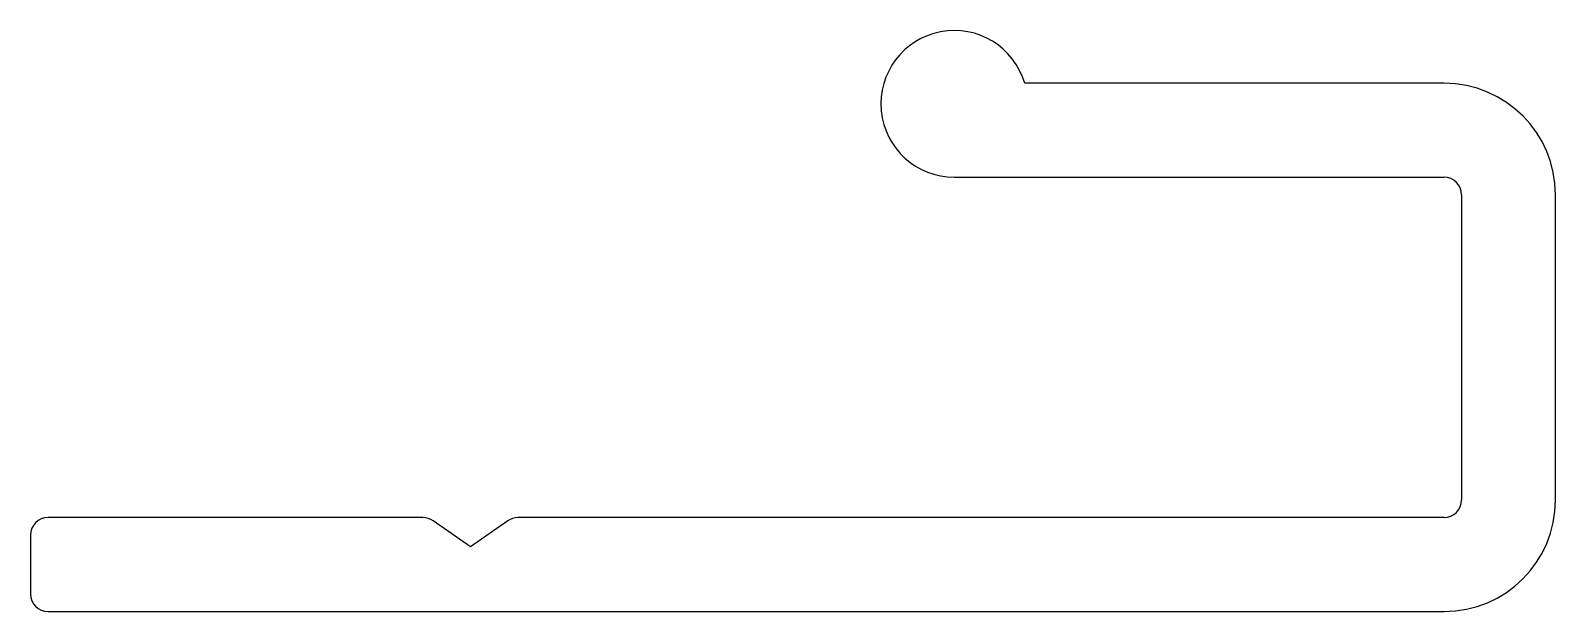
# Model space of a CAD drawing. Extents: x 2709.4 to 2735.4, y 1465.9 to 1475.8.
import ezdxf

# ---------------------------------------------------------------- set-up
doc = ezdxf.new("R2010")
doc.units = 0
doc.layers.add('PROFÝL', color=7, linetype='CONTINUOUS')

msp = doc.modelspace()

# ---------------------------------------------------------------- linework, layer by layer
at = {"layer": 'PROFÝL'}
for p, q in [((2733.545, 1474.878), (2726.395, 1474.878)), ((2725.195, 1473.278), (2733.545, 1473.278)), ((2733.845, 1472.978), (2733.845, 1467.778)), ((2735.445, 1467.778), (2735.445, 1472.978)), ((2716.136, 1467.478), (2709.745, 1467.478)), ((2733.545, 1467.478), (2717.754, 1467.478)), ((2716.945, 1466.978), (2716.308, 1467.423)), ((2717.582, 1467.423), (2716.945, 1466.978)), ((2709.445, 1467.178), (2709.445, 1466.178)), ((2709.745, 1465.878), (2733.545, 1465.878))]:
    msp.add_line(p, q, dxfattribs=at)
for centre, radius, start, end in [((2725.195, 1474.528), 1.25, 16.2602, 270), ((2733.545, 1472.978), 1.9, 0, 90), ((2733.545, 1472.978), 0.3, 0, 90), ((2733.545, 1467.778), 0.3, 270, 0), ((2733.545, 1467.778), 1.9, 270, 0), ((2709.745, 1467.178), 0.3, 90, 180), ((2716.136, 1467.178), 0.3, 55, 90), ((2717.754, 1467.178), 0.3, 90, 125), ((2709.745, 1466.178), 0.3, 180, 270)]:
    msp.add_arc(centre, radius, start, end, dxfattribs=at)

doc.saveas('drawing.dxf')
